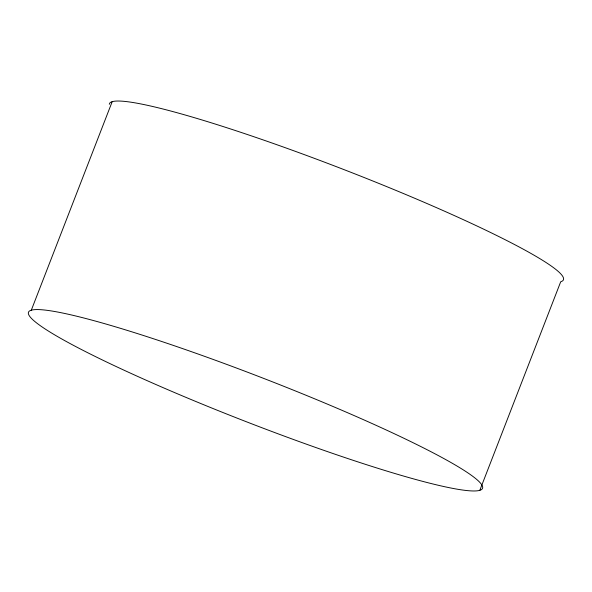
<?xml version="1.0" encoding="UTF-8"?>
<svg xmlns="http://www.w3.org/2000/svg" width="592" height="592" viewBox="0 0 592 592"><rect width="100%" height="100%" fill="white"/><g stroke="black" fill="none" stroke-linecap="round" stroke-linejoin="round"><path stroke-width="0.89" d="M31.287 310.245L112.184 101.683M479.816 490.317A243.46 23.332 21.2 0 0 174.633 345.854A243.46 23.332 21.2 0 0 112.206 364.672A243.46 23.332 21.2 0 0 479.816 490.317L560.713 281.755A243.46 23.332 21.2 0 0 355.614 174.152A243.46 23.332 21.2 0 0 109.313 104.31"/></g></svg>
